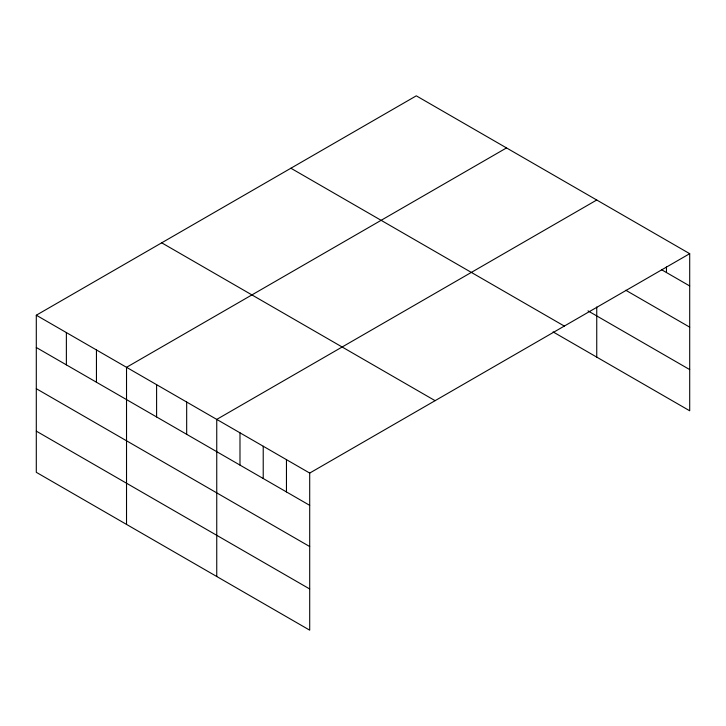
<?xml version="1.0" encoding="UTF-8"?>
<svg xmlns="http://www.w3.org/2000/svg" width="726" height="726" viewBox="0 0 726 726"><rect width="100%" height="100%" fill="white"/><g stroke="black" fill="none" stroke-linecap="round" stroke-linejoin="round"><path stroke-width="1.09" d="M36.3 315.22L309.703 473.071L309.703 630.168L36.3 472.317L36.3 315.22L416.297 95.832L689.7 253.683L689.7 410.78L553.085 331.909M506.521 147.922L126.524 367.311L126.524 524.408M596.745 200.013L216.747 419.401L216.747 576.498M309.703 473.071L689.7 253.683M661.622 269.745L689.7 285.962M625.794 290.255L689.7 327.154M588.015 310.882L689.7 369.588M290.899 168.232L564.302 326.074M161.698 242.82L435.101 400.67M36.3 347.5L309.703 505.35M36.3 388.691L309.703 546.542M36.3 431.135L309.703 588.977M666.459 266.977L666.459 272.54M596.745 306.989L596.745 357.11M286.461 459.649L286.461 491.929M263.22 446.236L263.22 478.516M239.988 432.814L239.988 465.103M186.673 402.041L186.673 434.32M156.598 384.671L156.598 416.951M96.449 349.95L96.449 382.23M66.375 332.581L66.375 364.869"/></g></svg>
